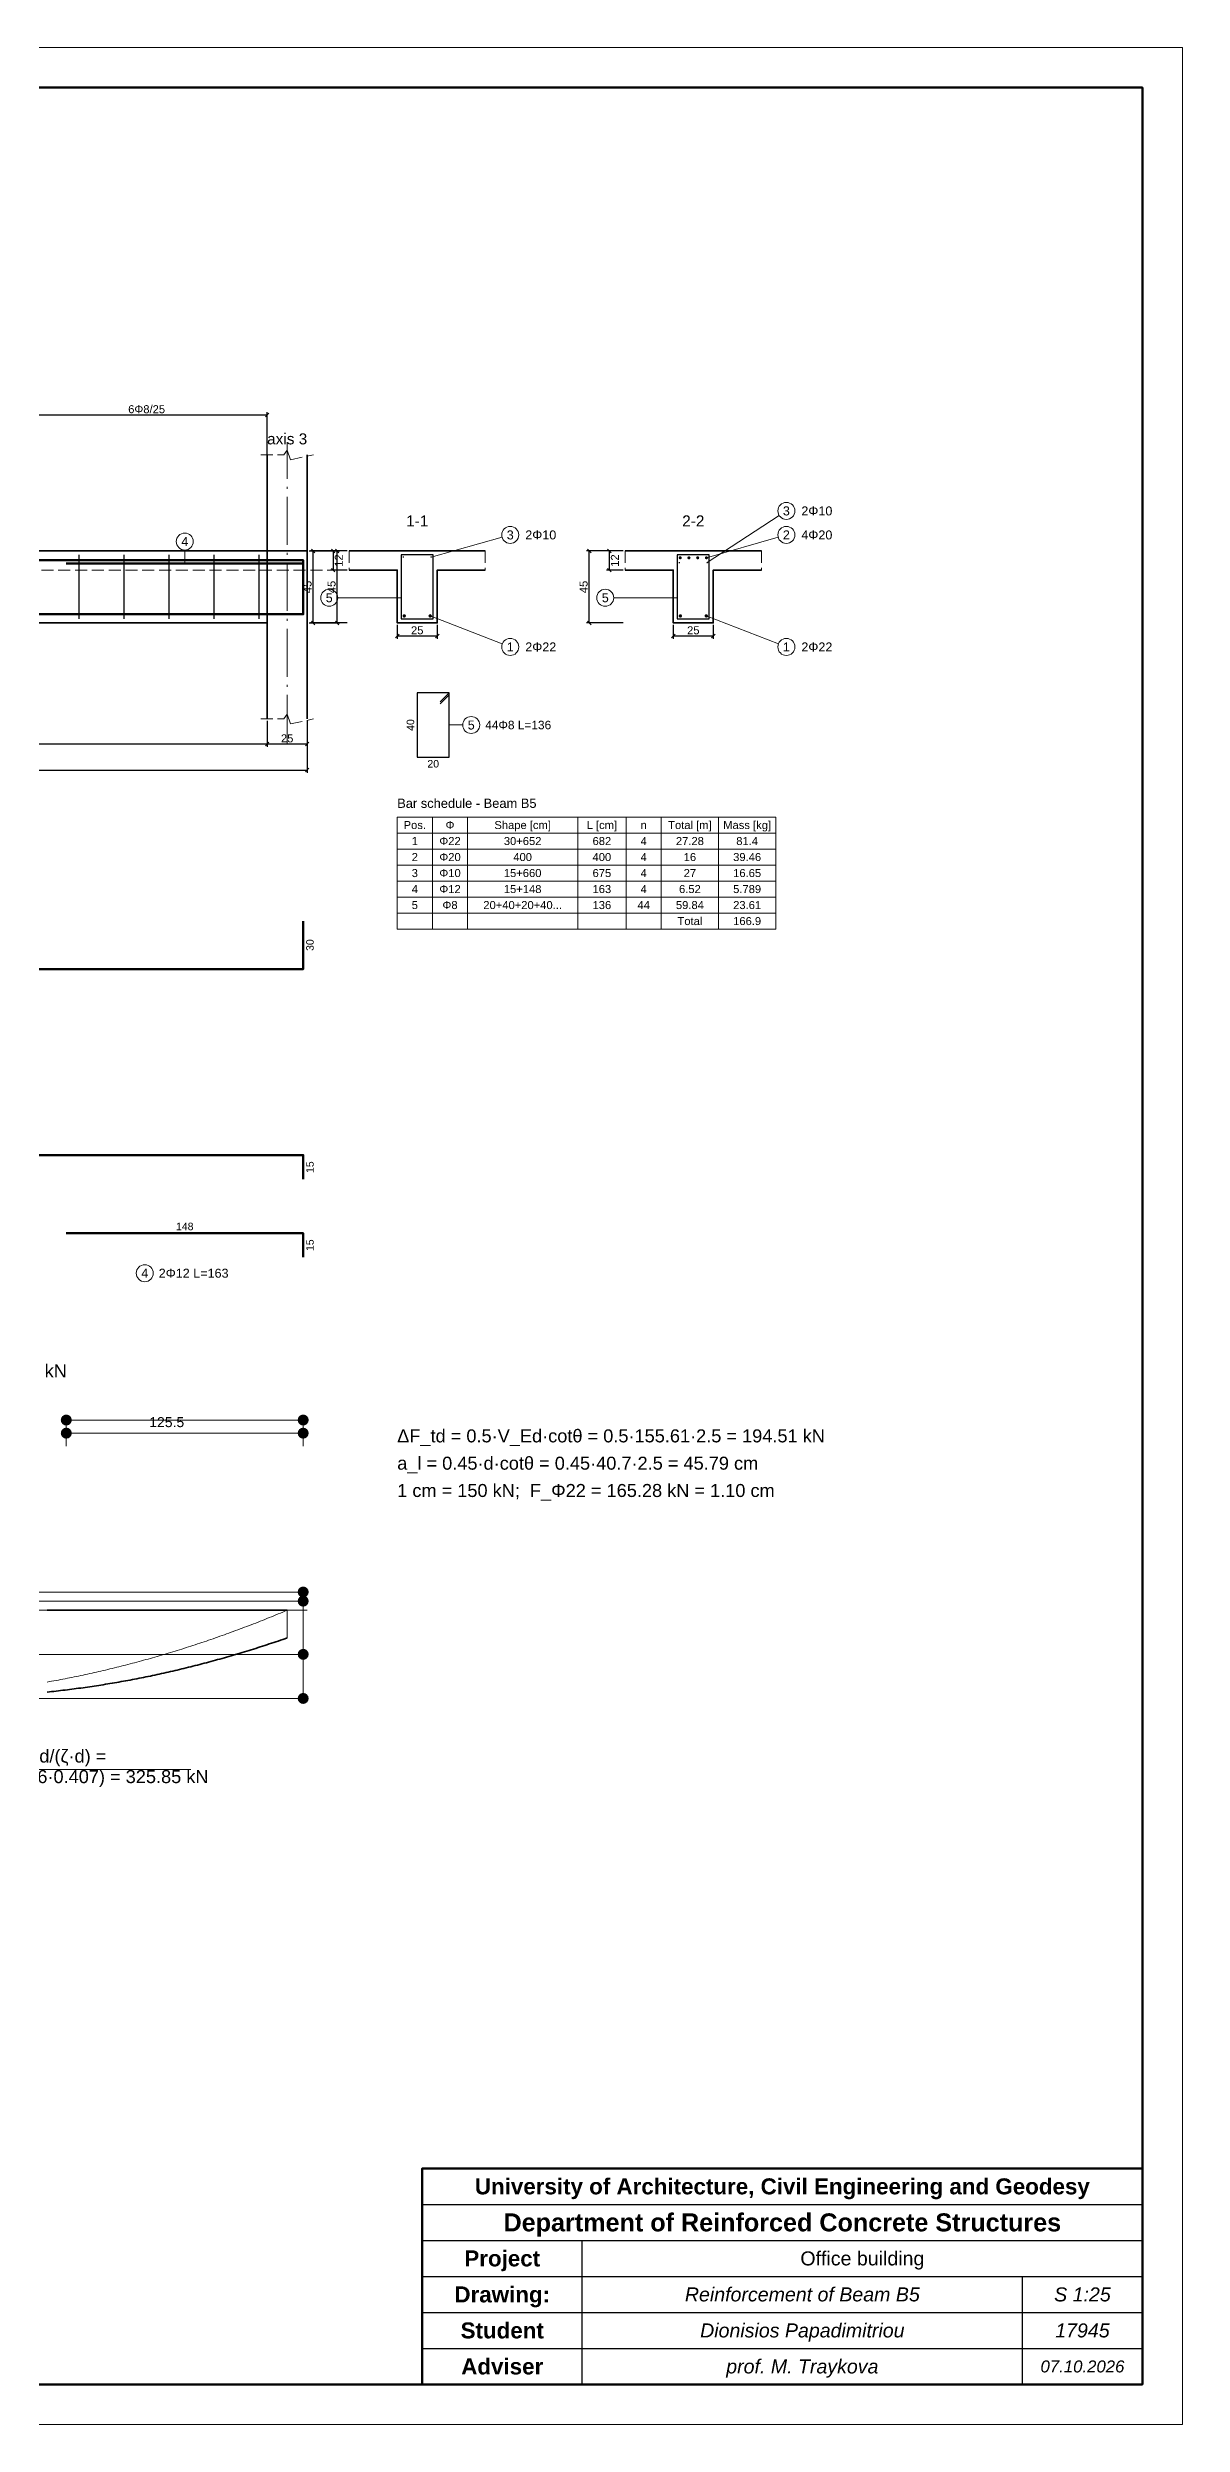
# Model space of a CAD drawing. Header units: centimetres. Extents: x -271 to 1832, y -1126 to 359.
# Drawn here: x 1123 to 1832, y -1126 to 359 of the extents above; entities that cross this region are included whole.
import ezdxf
from ezdxf.enums import TextEntityAlignment as Align

# ---------------------------------------------------------------- set-up
doc = ezdxf.new("R2010")
doc.units = ezdxf.units.CM
doc.linetypes.add('RC_AXIS', pattern=[41.25, 30, -5, 1.25, -5])
doc.linetypes.add('RC_DASHED', pattern=[10.5, 7.5, -3])
for name, color, linetype, lineweight in [('D-AXIS', 2, 'RC_AXIS', 13), ('D-BARS', 1, 'Continuous', 50), ('D-CONCRETE', 7, 'Continuous', 35), ('D-DIM', 3, 'Continuous', 18), ('D-HIDDEN', 8, 'RC_DASHED', 13), ('D-LINKS', 5, 'Continuous', 25), ('D-TEXT', 7, 'Continuous', 18), ('SHEET', 7, 'Continuous', 35)]:
    doc.layers.add(name, color=color, linetype=linetype, lineweight=lineweight)
doc.styles.add('RC_TEXT', font='arial.ttf')
doc.styles.add('TB', font='arial.ttf')
doc.styles.add('TB_B', font='arialbd.ttf')
doc.styles.add('TB_I', font='ariali.ttf')
doc.dimstyles.new('RC_D25', dxfattribs={"dimtxt": 5, "dimasz": 2.25, "dimexe": 1.75, "dimexo": 1.25, "dimgap": 1, "dimtad": 1, "dimdec": 1, "dimdsep": 46, "dimtxsty": 'RC_TEXT', "dimblk": 'OBLIQUE', "dimcen": 2.5, "dimclrd": 3, "dimclre": 3, "dimclrt": 3, "dimazin": 3, "dimtfac": 1, "dimtmove": 2, "dimatfit": 3})

# ---------------------------------------------------------------- blocks, each defined once
blk = doc.blocks.new('_OBLIQUE')
at = {"color": 0, "linetype": 'BYBLOCK'}
blk.add_line((-0.5, -0.5), (0.5, 0.5), dxfattribs=at)

msp = doc.modelspace()

# ---------------------------------------------------------------- hatches: boundary and pattern name
at = {"layer": 'D-BARS'}
h = msp.add_hatch(color=7, dxfattribs=at)
h.dxf.hatch_style = 1
edge = h.paths.add_edge_path()
edge.add_arc((1345.05, 41.2), 0.5, 0, 360)
h = msp.add_hatch(color=7, dxfattribs=at)
h.dxf.hatch_style = 1
edge = h.paths.add_edge_path()
edge.add_arc((1362.45, 41.2), 0.5, 0, 360)
h = msp.add_hatch(color=7, dxfattribs=at)
h.dxf.hatch_style = 1
edge = h.paths.add_edge_path()
edge.add_arc((1518.05, 40.7), 1, 0, 360)
h = msp.add_hatch(color=7, dxfattribs=at)
h.dxf.hatch_style = 1
edge = h.paths.add_edge_path()
edge.add_arc((1517.55, 37.7), 0.5, 0, 360)
h = msp.add_hatch(color=7, dxfattribs=at)
h.dxf.hatch_style = 1
edge = h.paths.add_edge_path()
edge.add_arc((1523.52, 40.7), 1, 0, 360)
h = msp.add_hatch(color=7, dxfattribs=at)
h.dxf.hatch_style = 1
edge = h.paths.add_edge_path()
edge.add_arc((1528.98, 40.7), 1, 0, 360)
h = msp.add_hatch(color=7, dxfattribs=at)
h.dxf.hatch_style = 1
edge = h.paths.add_edge_path()
edge.add_arc((1534.45, 40.7), 1, 0, 360)
h = msp.add_hatch(color=7, dxfattribs=at)
h.dxf.hatch_style = 1
edge = h.paths.add_edge_path()
edge.add_arc((1534.95, 37.7), 0.5, 0, 360)
h = msp.add_hatch(color=7, dxfattribs=at)
h.dxf.hatch_style = 1
edge = h.paths.add_edge_path()
edge.add_arc((1345.65, 4.4), 1.1, 0, 360)
h = msp.add_hatch(color=7, dxfattribs=at)
h.dxf.hatch_style = 1
edge = h.paths.add_edge_path()
edge.add_arc((1361.85, 4.4), 1.1, 0, 360)
h = msp.add_hatch(color=7, dxfattribs=at)
h.dxf.hatch_style = 1
edge = h.paths.add_edge_path()
edge.add_arc((1518.15, 4.4), 1.1, 0, 360)
h = msp.add_hatch(color=7, dxfattribs=at)
h.dxf.hatch_style = 1
edge = h.paths.add_edge_path()
edge.add_arc((1534.35, 4.4), 1.1, 0, 360)
at = {"layer": 'D-TEXT'}
h = msp.add_hatch(color=7, dxfattribs=at)
h.dxf.hatch_style = 1
edge = h.paths.add_edge_path()
edge.add_arc((1134.5, -497.98), 3.44, 0, 360)
h = msp.add_hatch(color=7, dxfattribs=at)
h.dxf.hatch_style = 1
edge = h.paths.add_edge_path()
edge.add_arc((1134.5, -506.18), 3.44, 0, 360)
h = msp.add_hatch(color=7, dxfattribs=at)
h.dxf.hatch_style = 1
edge = h.paths.add_edge_path()
edge.add_arc((1282.5, -497.98), 3.44, 0, 360)
h = msp.add_hatch(color=7, dxfattribs=at)
h.dxf.hatch_style = 1
edge = h.paths.add_edge_path()
edge.add_arc((1282.5, -506.18), 3.44, 0, 360)
h = msp.add_hatch(color=7, dxfattribs=at)
h.dxf.hatch_style = 1
edge = h.paths.add_edge_path()
edge.add_arc((1282.5, -605.44), 3.44, 0, 360)
h = msp.add_hatch(color=7, dxfattribs=at)
h.dxf.hatch_style = 1
edge = h.paths.add_edge_path()
edge.add_arc((1282.5, -611.13), 3.44, 0, 360)
h = msp.add_hatch(color=7, dxfattribs=at)
h.dxf.hatch_style = 1
edge = h.paths.add_edge_path()
edge.add_arc((1282.5, -644.36), 3.44, 0, 360)
h = msp.add_hatch(color=7, dxfattribs=at)
h.dxf.hatch_style = 1
edge = h.paths.add_edge_path()
edge.add_arc((1282.5, -671.91), 3.44, 0, 360)

# ---------------------------------------------------------------- linework, layer by layer
at = {"layer": 'D-AXIS'}
msp.add_line((1272.5, -75), (1272.5, 113), dxfattribs=at)
at = {"layer": 'D-BARS'}
for points in [[(622.5, 39.2), (1282.5, 39.2), (1282.5, 24.2)], [(630.5, 5.4), (1282.5, 5.4), (1282.5, 35.4)], [(1134.5, 37.1), (1282.5, 37.1), (1282.5, 22.1)], [(630.5, -216.25), (1282.5, -216.25), (1282.5, -186.25)], [(622.5, -332.5), (1282.5, -332.5), (1282.5, -347.5)], [(1134.5, -381.25), (1282.5, -381.25), (1282.5, -396.25)]]:
    msp.add_lwpolyline(points, dxfattribs=at)
at = {"layer": 'D-CONCRETE'}
for p, q in [((1260, -60), (1260, 105)), ((1285, -60), (1285, 105)), ((0, 45), (1285, 45)), ((1311.25, 45), (1396.25, 45)), ((1483.75, 45), (1568.75, 45)), ((657.5, 0), (1260, 0))]:
    msp.add_line(p, q, dxfattribs=at)
for points in [[(1311.25, 33), (1341.25, 33), (1341.25, 0), (1366.25, 0), (1366.25, 33), (1396.25, 33)], [(1483.75, 33), (1513.75, 33), (1513.75, 0), (1538.75, 0), (1538.75, 33), (1568.75, 33)], [(1122.53, -616.82), (1123.93, -616.82), (1125.34, -616.82), (1126.74, -616.82), (1128.14, -616.82), (1129.54, -616.82), (1130.94, -616.82), (1132.34, -616.82), (1133.75, -616.82), (1135.15, -616.82), (1136.55, -616.82), (1137.95, -616.82), (1139.35, -616.82), (1140.75, -616.82), (1142.16, -616.82), (1143.56, -616.82), (1144.96, -616.82), (1146.36, -616.82), (1147.76, -616.82), (1149.16, -616.82), (1150.56, -616.82), (1151.97, -616.82), (1153.37, -616.82), (1154.77, -616.82), (1156.17, -616.82), (1157.57, -616.82), (1158.97, -616.82), (1160.38, -616.82), (1161.78, -616.82), (1163.18, -616.82), (1164.58, -616.82), (1165.98, -616.82), (1167.38, -616.82), (1168.78, -616.82), (1170.19, -616.82), (1171.59, -616.82), (1172.99, -616.82), (1174.39, -616.82), (1175.79, -616.82), (1177.19, -616.82), (1178.6, -616.82), (1180, -616.82), (1181.4, -616.82), (1182.8, -616.82), (1184.2, -616.82), (1185.6, -616.82), (1187.01, -616.82), (1188.41, -616.82), (1189.81, -616.82), (1191.21, -616.82), (1192.61, -616.82), (1194.01, -616.82), (1195.41, -616.82), (1196.82, -616.82), (1198.22, -616.82), (1199.62, -616.82), (1201.02, -616.82), (1202.42, -616.82), (1203.82, -616.82), (1205.23, -616.82), (1206.63, -616.82), (1208.03, -616.82), (1209.43, -616.82), (1210.83, -616.82), (1212.23, -616.82), (1213.63, -616.82), (1215.04, -616.82), (1216.44, -616.82), (1217.84, -616.82), (1219.24, -616.82), (1220.64, -616.82), (1222.04, -616.82), (1223.45, -616.82), (1224.85, -616.82), (1226.25, -616.82), (1227.65, -616.82), (1229.05, -616.82), (1230.45, -616.82), (1231.85, -616.82), (1233.26, -616.82), (1234.66, -616.82), (1236.06, -616.82), (1237.46, -616.82), (1238.86, -616.82), (1240.26, -616.82), (1241.67, -616.82), (1243.07, -616.82), (1244.47, -616.82), (1245.87, -616.82), (1247.27, -616.82), (1248.67, -616.82), (1250.08, -616.82), (1251.48, -616.82), (1252.88, -616.82), (1254.28, -616.82), (1255.68, -616.82), (1257.08, -616.82), (1258.48, -616.82), (1259.89, -616.82), (1261.29, -616.82), (1262.69, -616.82), (1264.09, -616.82), (1265.49, -616.82), (1266.89, -616.82), (1268.3, -616.82), (1269.7, -616.82), (1271.1, -616.82), (1272.5, -616.82)], [(1122.53, -667.92), (1123.93, -667.78), (1125.34, -667.63), (1126.74, -667.48), (1128.14, -667.32), (1129.54, -667.16), (1130.94, -667), (1132.34, -666.84), (1133.75, -666.67), (1135.15, -666.5), (1136.55, -666.33), (1137.95, -666.15), (1139.35, -665.97), (1140.75, -665.78), (1142.16, -665.59), (1143.56, -665.4), (1144.96, -665.21), (1146.36, -665.01), (1147.76, -664.81), (1149.16, -664.61), (1150.56, -664.4), (1151.97, -664.2), (1153.37, -663.98), (1154.77, -663.76), (1156.17, -663.55), (1157.57, -663.32), (1158.97, -663.1), (1160.38, -662.87), (1161.78, -662.63), (1163.18, -662.4), (1164.58, -662.16), (1165.98, -661.92), (1167.38, -661.67), (1168.78, -661.42), (1170.19, -661.17), (1171.59, -660.92), (1172.99, -660.66), (1174.39, -660.4), (1175.79, -660.14), (1177.19, -659.87), (1178.6, -659.6), (1180, -659.32), (1181.4, -659.04), (1182.8, -658.76), (1184.2, -658.48), (1185.6, -658.19), (1187.01, -657.9), (1188.41, -657.61), (1189.81, -657.31), (1191.21, -657.01), (1192.61, -656.71), (1194.01, -656.4), (1195.41, -656.09), (1196.82, -655.78), (1198.22, -655.46), (1199.62, -655.15), (1201.02, -654.82), (1202.42, -654.5), (1203.82, -654.17), (1205.23, -653.83), (1206.63, -653.5), (1208.03, -653.16), (1209.43, -652.82), (1210.83, -652.48), (1212.23, -652.12), (1213.63, -651.77), (1215.04, -651.42), (1216.44, -651.06), (1217.84, -650.7), (1219.24, -650.34), (1220.64, -649.97), (1222.04, -649.6), (1223.45, -649.22), (1224.85, -648.84), (1226.25, -648.47), (1227.65, -648.08), (1229.05, -647.69), (1230.45, -647.31), (1231.85, -646.91), (1233.26, -646.51), (1234.66, -646.12), (1236.06, -645.71), (1237.46, -645.3), (1238.86, -644.9), (1240.26, -644.48), (1241.67, -644.07), (1243.07, -643.65), (1244.47, -643.22), (1245.87, -642.8), (1247.27, -642.37), (1248.67, -641.94), (1250.08, -641.5), (1251.48, -641.06), (1252.88, -640.62), (1254.28, -640.18), (1255.68, -639.73), (1257.08, -639.28), (1258.48, -638.82), (1259.89, -638.36), (1261.29, -637.9), (1262.69, -637.44), (1264.09, -636.97), (1265.49, -636.5), (1266.89, -636.03), (1268.3, -635.55), (1269.7, -635.07), (1271.1, -634.59), (1272.5, -634.1)]]:
    msp.add_lwpolyline(points, dxfattribs=at)
at = {"layer": 'D-HIDDEN'}
for p, q in [((1311.25, 45), (1311.25, 33)), ((1396.25, 45), (1396.25, 33)), ((1483.75, 45), (1483.75, 33)), ((1568.75, 45), (1568.75, 33)), ((-15, 33), (1300, 33)), ((1282.5, -644.36), (1285, -644.36)), ((1282.5, -671.91), (1285, -671.91))]:
    msp.add_line(p, q, dxfattribs=at)
for points in [[(1256, 105), (1270.5, 105), (1272.5, 108), (1274.5, 102), (1289, 105)], [(1256, -60), (1270.5, -60), (1272.5, -57), (1274.5, -63), (1289, -60)]]:
    msp.add_lwpolyline(points, dxfattribs=at)
at = {"layer": 'D-LINKS'}
for p, q in [((1142.5, 2.5), (1142.5, 42.5)), ((1170.62, 2.5), (1170.62, 42.5)), ((1198.75, 2.5), (1198.75, 42.5)), ((1226.88, 2.5), (1226.88, 42.5)), ((1255, 2.5), (1255, 42.5)), ((1373.75, -43.75), (1368.15, -49.35)), ((1373.75, -44.95), (1368.15, -50.55))]:
    msp.add_line(p, q, dxfattribs=at)
for points in [[(1343.75, 2.5), (1363.75, 2.5), (1363.75, 42.5), (1343.75, 42.5)], [(1516.25, 2.5), (1536.25, 2.5), (1536.25, 42.5), (1516.25, 42.5)], [(1353.75, -83.75), (1373.75, -83.75), (1373.75, -43.75), (1353.75, -43.75)]]:
    msp.add_lwpolyline(points, close=True, dxfattribs=at)
at = {"layer": 'D-TEXT'}
for p, q in [((1579.93, 67.09), (1534.95, 37.7)), ((1208.5, 45.54), (1208.5, 37.1)), ((1406.76, 53.57), (1362.45, 41.2)), ((1579.27, 53.54), (1534.45, 40.7)), ((1304.06, 15.75), (1343.75, 15.75)), ((1476.56, 15.75), (1516.25, 15.75)), ((1406.92, -13.08), (1361.85, 4.4)), ((1579.42, -13.08), (1534.35, 4.4)), ((1382.19, -63.75), (1373.75, -63.75)), ((1341.25, -121.25), (1577.75, -121.25)), ((1341.25, -121.25), (1341.25, -191.25)), ((1341.25, -131.25), (1577.75, -131.25)), ((1363.25, -121.25), (1363.25, -191.25)), ((1385.25, -121.25), (1385.25, -191.25)), ((1454, -121.25), (1454, -191.25)), ((1484.25, -121.25), (1484.25, -191.25)), ((1506.25, -121.25), (1506.25, -191.25)), ((1542, -121.25), (1542, -191.25)), ((1577.75, -121.25), (1577.75, -191.25)), ((1341.25, -141.25), (1577.75, -141.25)), ((1341.25, -151.25), (1577.75, -151.25)), ((1341.25, -161.25), (1577.75, -161.25)), ((1341.25, -171.25), (1577.75, -171.25)), ((1341.25, -181.25), (1577.75, -181.25)), ((1341.25, -191.25), (1577.75, -191.25)), ((1134.5, -497.98), (1282.5, -497.98)), ((1134.5, -514.38), (1134.5, -497.98)), ((1282.5, -514.38), (1282.5, -497.98)), ((1134.5, -506.18), (1282.5, -506.18)), ((1260, -506.18), (1134.5, -506.18)), ((2.5, -605.44), (1282.5, -605.44)), ((1282.5, -616.82), (1282.5, -605.44)), ((0, -616.82), (1285, -616.82)), ((2.5, -611.13), (1282.5, -611.13)), ((1272.5, -616.82), (1272.5, -634.1)), ((1282.5, -616.82), (1282.5, -671.91)), ((2.5, -644.36), (1282.5, -644.36)), ((2.5, -671.91), (1282.5, -671.91))]:
    msp.add_line(p, q, dxfattribs=at)
for points in [[(1122.53, -661.67), (1123.93, -661.42), (1125.34, -661.17), (1126.74, -660.92), (1128.14, -660.66), (1129.54, -660.4), (1130.94, -660.14), (1132.34, -659.87), (1133.75, -659.6), (1135.15, -659.32), (1136.55, -659.04), (1137.95, -658.76), (1139.35, -658.48), (1140.75, -658.19), (1142.16, -657.9), (1143.56, -657.61), (1144.96, -657.31), (1146.36, -657.01), (1147.76, -656.71), (1149.16, -656.4), (1150.56, -656.09), (1151.97, -655.78), (1153.37, -655.46), (1154.77, -655.15), (1156.17, -654.82), (1157.57, -654.5), (1158.97, -654.17), (1160.38, -653.83), (1161.78, -653.5), (1163.18, -653.16), (1164.58, -652.82), (1165.98, -652.48), (1167.38, -652.12), (1168.78, -651.77), (1170.19, -651.42), (1171.59, -651.06), (1172.99, -650.7), (1174.39, -650.34), (1175.79, -649.97), (1177.19, -649.6), (1178.6, -649.22), (1180, -648.84), (1181.4, -648.47), (1182.8, -648.08), (1184.2, -647.69), (1185.6, -647.31), (1187.01, -646.91), (1188.41, -646.51), (1189.81, -646.12), (1191.21, -645.71), (1192.61, -645.3), (1194.01, -644.9), (1195.41, -644.48), (1196.82, -644.07), (1198.22, -643.65), (1199.62, -643.22), (1201.02, -642.8), (1202.42, -642.37), (1203.82, -641.94), (1205.23, -641.5), (1206.63, -641.06), (1208.03, -640.62), (1209.43, -640.18), (1210.83, -639.73), (1212.23, -639.28), (1213.63, -638.82), (1215.04, -638.36), (1216.44, -637.9), (1217.84, -637.44), (1219.24, -636.97), (1220.64, -636.5), (1222.04, -636.03), (1223.45, -635.55), (1224.85, -635.07), (1226.25, -634.59), (1227.65, -634.1), (1229.05, -633.61), (1230.45, -633.11), (1231.85, -632.62), (1233.26, -632.12), (1234.66, -631.61), (1236.06, -631.11), (1237.46, -630.6), (1238.86, -630.09), (1240.26, -629.57), (1241.67, -629.05), (1243.07, -628.53), (1244.47, -628.01), (1245.87, -627.48), (1247.27, -626.94), (1248.67, -626.41), (1250.08, -625.87), (1251.48, -625.33), (1252.88, -624.79), (1254.28, -624.23), (1255.68, -623.68), (1257.08, -623.13), (1258.48, -622.57), (1259.89, -622.01), (1261.29, -621.45), (1262.69, -620.88), (1264.09, -620.31), (1265.49, -619.73), (1266.89, -619.16), (1268.3, -618.58), (1269.7, -617.99), (1271.1, -617.41), (1272.5, -616.82)], [(1122.53, -616.82), (1123.93, -616.82), (1125.34, -616.82), (1126.74, -616.82), (1128.14, -616.82), (1129.54, -616.82), (1130.94, -616.82), (1132.34, -616.82), (1133.75, -616.82), (1135.15, -616.82), (1136.55, -616.82), (1137.95, -616.82), (1139.35, -616.82), (1140.75, -616.82), (1142.16, -616.82), (1143.56, -616.82), (1144.96, -616.82), (1146.36, -616.82), (1147.76, -616.82), (1149.16, -616.82), (1150.56, -616.82), (1151.97, -616.82), (1153.37, -616.82), (1154.77, -616.82), (1156.17, -616.82), (1157.57, -616.82), (1158.97, -616.82), (1160.38, -616.82), (1161.78, -616.82), (1163.18, -616.82), (1164.58, -616.82), (1165.98, -616.82), (1167.38, -616.82), (1168.78, -616.82), (1170.19, -616.82), (1171.59, -616.82), (1172.99, -616.82), (1174.39, -616.82), (1175.79, -616.82), (1177.19, -616.82), (1178.6, -616.82), (1180, -616.82), (1181.4, -616.82), (1182.8, -616.82), (1184.2, -616.82), (1185.6, -616.82), (1187.01, -616.82), (1188.41, -616.82), (1189.81, -616.82), (1191.21, -616.82), (1192.61, -616.82), (1194.01, -616.82), (1195.41, -616.82), (1196.82, -616.82), (1198.22, -616.82), (1199.62, -616.82), (1201.02, -616.82), (1202.42, -616.82), (1203.82, -616.82), (1205.23, -616.82), (1206.63, -616.82), (1208.03, -616.82), (1209.43, -616.82), (1210.83, -616.82), (1212.23, -616.82), (1213.63, -616.82), (1215.04, -616.82), (1216.44, -616.82), (1217.84, -616.82), (1219.24, -616.82), (1220.64, -616.82), (1222.04, -616.82), (1223.45, -616.82), (1224.85, -616.82), (1226.25, -616.82), (1227.65, -616.82), (1229.05, -616.82), (1230.45, -616.82), (1231.85, -616.82), (1233.26, -616.82), (1234.66, -616.82), (1236.06, -616.82), (1237.46, -616.82), (1238.86, -616.82), (1240.26, -616.82), (1241.67, -616.82), (1243.07, -616.82), (1244.47, -616.82), (1245.87, -616.82), (1247.27, -616.82), (1248.67, -616.82), (1250.08, -616.82), (1251.48, -616.82), (1252.88, -616.82), (1254.28, -616.82), (1255.68, -616.82), (1257.08, -616.82), (1258.48, -616.82), (1259.89, -616.82), (1261.29, -616.82), (1262.69, -616.82), (1264.09, -616.82), (1265.49, -616.82), (1266.89, -616.82), (1268.3, -616.82), (1269.7, -616.82), (1271.1, -616.82), (1272.5, -616.82)], [(1016.02, -671.13), (1041.02, -716.28), (1212.29, -716.28)]]:
    msp.add_lwpolyline(points, dxfattribs=at)
for centre in [(1584.38, 70), (1411.88, 55), (1584.38, 55), (1208.5, 50.85), (1298.75, 15.75), (1471.25, 15.75), (1411.88, -15), (1584.38, -15), (1387.5, -63.75), (1183.5, -406.25)]:
    msp.add_circle(centre, 5.31, dxfattribs=at)
at = {"layer": 'SHEET', "color": 7, "lineweight": 25}
for p, q in [((1356.87, -988), (1806.87, -988)), ((1356.87, -1010.5), (1806.87, -1010.5)), ((1456.87, -1100.5), (1456.87, -1010.5)), ((1356.87, -1033), (1806.87, -1033)), ((1731.87, -1100.5), (1731.87, -1033)), ((1356.87, -1055.5), (1806.87, -1055.5)), ((1356.87, -1078), (1806.87, -1078))]:
    msp.add_line(p, q, dxfattribs=at)
at = {"layer": 'SHEET', "color": 7, "lineweight": 13}
msp.add_lwpolyline([(-270.63, -1125.5), (1831.87, -1125.5), (1831.87, 359.5), (-270.63, 359.5)], close=True, dxfattribs=at)
at = {"layer": 'SHEET', "color": 7, "lineweight": 50}
for points in [[(-220.63, -1100.5), (1806.87, -1100.5), (1806.87, 334.5), (-220.63, 334.5)], [(1356.87, -1100.5), (1806.87, -1100.5), (1806.87, -965.5), (1356.87, -965.5)]]:
    msp.add_lwpolyline(points, close=True, dxfattribs=at)

# ---------------------------------------------------------------- texts
at = {"layer": 'D-TEXT', "style": 'RC_TEXT'}
for s, height, p in [('axis 3', 6.875, (1272.5, 115)), ('1-1', 6.875, (1353.75, 63.75)), ('2-2', 6.875, (1526.25, 63.75)), ('3', 5.62, (1584.38, 70)), ('4', 5.62, (1208.5, 50.85)), ('3', 5.62, (1411.88, 55)), ('2', 5.62, (1584.38, 55)), ('5', 5.62, (1298.75, 15.75)), ('5', 5.62, (1471.25, 15.75)), ('1', 5.62, (1411.88, -15)), ('1', 5.62, (1584.38, -15)), ('5', 5.62, (1387.5, -63.75)), ('20', 4.688, (1363.75, -87.97)), ('Pos.', 5, (1352.25, -126.25)), ('Φ', 5, (1374.25, -126.25)), ('Shape [cm]', 5, (1419.62, -126.25)), ('L [cm]', 5, (1469.12, -126.25)), ('n', 5, (1495.25, -126.25)), ('Total [m]', 5, (1524.12, -126.25)), ('Mass [kg]', 5, (1559.88, -126.25)), ('2', 5, (1352.25, -146.25)), ('1', 5, (1352.25, -136.25)), ('Φ22', 5, (1374.25, -136.25)), ('Φ20', 5, (1374.25, -146.25)), ('30+652', 5, (1419.62, -136.25)), ('400', 5, (1419.62, -146.25)), ('400', 5, (1469.12, -146.25)), ('682', 5, (1469.12, -136.25)), ('4', 5, (1495.25, -136.25)), ('4', 5, (1495.25, -146.25)), ('27.28', 5, (1524.12, -136.25)), ('16', 5, (1524.12, -146.25)), ('39.46', 5, (1559.88, -146.25)), ('81.4', 5, (1559.88, -136.25)), ('3', 5, (1352.25, -156.25)), ('Φ10', 5, (1374.25, -156.25)), ('15+660', 5, (1419.62, -156.25)), ('675', 5, (1469.12, -156.25)), ('4', 5, (1495.25, -156.25)), ('27', 5, (1524.12, -156.25)), ('16.65', 5, (1559.88, -156.25)), ('4', 5, (1352.25, -166.25)), ('5', 5, (1352.25, -176.25)), ('Φ12', 5, (1374.25, -166.25)), ('Φ8', 5, (1374.25, -176.25)), ('20+40+20+40...', 5, (1419.62, -176.25)), ('15+148', 5, (1419.62, -166.25)), ('163', 5, (1469.12, -166.25)), ('136', 5, (1469.12, -176.25)), ('44', 5, (1495.25, -176.25)), ('4', 5, (1495.25, -166.25)), ('59.84', 5, (1524.12, -176.25)), ('6.52', 5, (1524.12, -166.25)), ('5.789', 5, (1559.88, -166.25)), ('23.61', 5, (1559.88, -176.25)), ('Total', 5, (1524.12, -186.25)), ('166.9', 5, (1559.88, -186.25)), ('148', 4.688, (1208.5, -377.03)), ('4', 5.62, (1183.5, -406.25)), ('125.5', 6.25, (1197.25, -499.3))]:
    msp.add_text(s, height=height, dxfattribs=at).set_placement(p, align=Align.MIDDLE_CENTER)
for s, height, p in [('2Φ10', 5.625, (1593.75, 70)), ('2Φ10', 5.625, (1421.25, 55)), ('4Φ20', 5.625, (1593.75, 55)), ('2Φ22', 5.625, (1421.25, -15)), ('2Φ22', 5.625, (1593.75, -15)), ('44Φ8 L=136', 5.312, (1396.25, -63.75)), ('2Φ12 L=163', 5.625, (1192.25, -406.25))]:
    msp.add_text(s, height=height, dxfattribs=at).set_placement(p, align=Align.MIDDLE_LEFT)
for s, rotation, p in [('40', 90, (1349.53, -63.75)), ('30', 90, (1286.72, -201.25)), ('15', -270, (1286.72, -340)), ('15', -270, (1286.72, -388.75))]:
    msp.add_text(s, height=4.688, rotation=rotation, dxfattribs=at).set_placement(p, align=Align.MIDDLE_CENTER)
for s, height, p in [('Bar schedule - Beam B5', 5.75, (1341.25, -117.25)), ('M_Ed/z = M_Ed/(ζ·d) = 194.98/(0.853·0.407) = 561.38 kN', 8.125, (844.38, -473.81)), ('ΔF_td = 0.5·V_Ed·cotθ = 0.5·155.61·2.5 = 194.51 kN', 8.125, (1341.25, -514.38)), ('a_l = 0.45·d·cotθ = 0.45·40.7·2.5 = 45.79 cm', 8.125, (1341.25, -531.44)), ('1 cm = 150 kN;  F_Φ22 = 165.28 kN = 1.10 cm', 8.125, (1341.25, -548.5)), ('M_Ed/z = M_Ed/(ζ·d) =', 8.125, (1042.89, -714.41)), ('= 130.82/(0.986·0.407) = 325.85 kN', 8.125, (1042.89, -727.25))]:
    msp.add_text(s, height=height, dxfattribs=at).set_placement(p, align=Align.BOTTOM_LEFT)
at = {"layer": 'SHEET', "color": 7}
for s, height, style, p in [('University of Architecture, Civil Engineering and Geodesy', 10, 'TB_B', (1581.87, -976.75)), ('Department of Reinforced Concrete Structures', 11.25, 'TB_B', (1581.87, -999.25)), ('Project', 10, 'TB_B', (1406.87, -1021.75)), ('Office building', 8.75, 'TB', (1631.87, -1021.75)), ('Drawing:', 10, 'TB_B', (1406.87, -1044.25)), ('Reinforcement of Beam B5', 8.75, 'TB_I', (1594.37, -1044.25)), ('S 1:25', 8.75, 'TB_I', (1769.37, -1044.25)), ('Student', 10, 'TB_B', (1406.87, -1066.75)), ('Dionisios Papadimitriou', 8.75, 'TB_I', (1594.37, -1066.75)), ('17945', 8.75, 'TB_I', (1769.37, -1066.75)), ('Adviser', 10, 'TB_B', (1406.87, -1089.25)), ('prof. M. Traykova', 8.75, 'TB_I', (1594.37, -1089.25)), ('07.10.2026', 7.5, 'TB_I', (1769.37, -1089.25))]:
    msp.add_text(s, height=height, dxfattribs=dict(at, style=style)).set_placement(p, align=Align.MIDDLE_CENTER)

# ---------------------------------------------------------------- dimensions: what is measured, and where the dimension line sits
at = {"layer": 'D-DIM'}
msp.add_linear_dim(base=(1109.38, 130), p1=(1109.38, 45), p2=(1260, 45), text='6Φ8/25', dimstyle='RC_D25', dxfattribs=at).render()
for base, p1, p2 in [((1288.75, 0), (1311.25, 0), (1311.25, 45)), ((1303.75, 0), (1285, 0), (1285, 45)), ((1301.25, 45), (1311.25, 45), (1311.25, 33)), ((1461.25, 0), (1483.75, 0), (1483.75, 45)), ((1473.75, 45), (1483.75, 45), (1483.75, 33))]:
    msp.add_linear_dim(base=base, p1=p1, p2=p2, angle=90, dimstyle='RC_D25', dxfattribs=at).render()
for base, p1, p2 in [((1341.25, -8.12), (1341.25, 0), (1366.25, 0)), ((1513.75, -8.12), (1513.75, 0), (1538.75, 0)), ((0, -91.88), (0, -60), (1285, -60)), ((657.5, -75.62), (657.5, -60), (1260, -60)), ((1260, -75.62), (1260, -60), (1285, -60))]:
    msp.add_linear_dim(base=base, p1=p1, p2=p2, dimstyle='RC_D25', dxfattribs=at).render()

doc.saveas('drawing.dxf')
